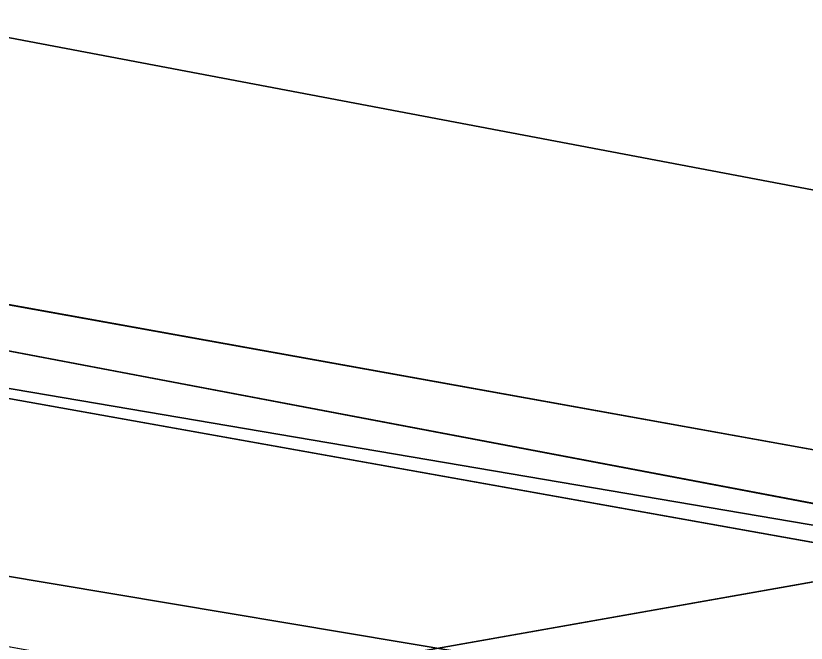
# Model space of a CAD drawing. Header units: metres. Extents: x 503497 to 504361, y 6966567 to 6966857.
# Drawn here: x 504124.952 to 504125.481, y 6966707.852 to 6966708.272 of the extents above; entities that cross this region are included whole.
import ezdxf

# ---------------------------------------------------------------- set-up
doc = ezdxf.new("R2010")
doc.units = ezdxf.units.M

msp = doc.modelspace()

# ---------------------------------------------------------------- linework, layer by layer
at = {"layer": 'SHADOW_APPROVED_20260114T072400'}
for points in [[(504169.7774, 6966699.9974), (504169.5259, 6966699.8139), (504097.5175, 6966713.4526), (504097.769, 6966713.6361), (504169.7774, 6966699.9974)], [(504169.5259, 6966699.8139), (504168.8949, 6966699.7238), (504096.8865, 6966713.3625), (504097.5175, 6966713.4526), (504169.5259, 6966699.8139)], [(504168.8949, 6966699.7238), (504168.6104, 6966697.9001), (504096.602, 6966711.5388), (504096.8865, 6966713.3625), (504168.8949, 6966699.7238)]]:
    msp.add_lwpolyline(points, close=True, dxfattribs=at)
at = {"layer": 'SHADOW_APPROVED_20260122T071500'}
for points in [[(504170.0047, 6966700.3561), (504169.7774, 6966699.9974), (504087.2109, 6966714.7655), (504087.4382, 6966715.1242), (504170.0047, 6966700.3561)], [(504169.7774, 6966699.9974), (504169.5259, 6966699.8139), (504086.9594, 6966714.582), (504087.2109, 6966714.7655), (504169.7774, 6966699.9974)]]:
    msp.add_lwpolyline(points, close=True, dxfattribs=at)
at = {"layer": 'SHADOW_APPROVED_20260126T071100'}
for points in [[(504170.7929, 6966705.4089), (504170.0047, 6966700.3561), (504081.5796, 6966715.4019), (504082.3678, 6966720.4547), (504170.7929, 6966705.4089)], [(504170.0047, 6966700.3561), (504169.7774, 6966699.9974), (504081.3523, 6966715.0432), (504081.5796, 6966715.4019), (504170.0047, 6966700.3561)]]:
    msp.add_lwpolyline(points, close=True, dxfattribs=at)
at = {"layer": 'SHADOW_APPROVED_20260314T074000'}
for points in [[(504137.1539, 6966693.1239), (504139.8525, 6966710.4238), (504044.338, 6966693.6006), (504041.6394, 6966676.3007), (504137.1539, 6966693.1239)], [(504139.8525, 6966710.4238), (504143.9181, 6966709.7896), (504048.4036, 6966692.9664), (504044.338, 6966693.6006), (504139.8525, 6966710.4238)], [(504139.8525, 6966710.4238), (504139.8525, 6966710.4238), (504044.338, 6966693.6006), (504044.338, 6966693.6006), (504139.8525, 6966710.4238)]]:
    msp.add_lwpolyline(points, close=True, dxfattribs=at)
at = {"layer": 'SHADOW_APPROVED_20261113T063500'}
for points in [[(504170.7929, 6966705.4089), (504170.0047, 6966700.3561), (504072.1946, 6966716.7258), (504072.9828, 6966721.7786), (504170.7929, 6966705.4089)], [(504170.0047, 6966700.3561), (504169.7774, 6966699.9974), (504071.9673, 6966716.3671), (504072.1946, 6966716.7258), (504170.0047, 6966700.3561)]]:
    msp.add_lwpolyline(points, close=True, dxfattribs=at)
at = {"layer": 'SHADOW_APPROVED_20261122T065200'}
for points in [[(504170.0047, 6966700.3561), (504169.7774, 6966699.9974), (504089.6133, 6966714.4482), (504089.8406, 6966714.8069), (504170.0047, 6966700.3561)], [(504169.7774, 6966699.9974), (504169.5259, 6966699.8139), (504089.3618, 6966714.2647), (504089.6133, 6966714.4482), (504169.7774, 6966699.9974)]]:
    msp.add_lwpolyline(points, close=True, dxfattribs=at)
at = {"layer": 'SHADOW_COMPARATOR_RL48_20260114T072400'}
for points in [[(504169.7774, 6966699.9974), (504169.5259, 6966699.8139), (504124.6253, 6966708.3183), (504124.8768, 6966708.5018), (504169.7774, 6966699.9974)], [(504169.5259, 6966699.8139), (504168.8949, 6966699.7238), (504123.9943, 6966708.2282), (504124.6253, 6966708.3183), (504169.5259, 6966699.8139)], [(504168.8949, 6966699.7238), (504168.6104, 6966697.9001), (504123.7098, 6966706.4045), (504123.9943, 6966708.2282), (504168.8949, 6966699.7238)]]:
    msp.add_lwpolyline(points, close=True, dxfattribs=at)
at = {"layer": 'SHADOW_COMPARATOR_RL48_20260122T071500'}
for points in [[(504170.0047, 6966700.3561), (504169.7774, 6966699.9974), (504118.2933, 6966709.206), (504118.5206, 6966709.5647), (504170.0047, 6966700.3561)], [(504169.7774, 6966699.9974), (504169.5259, 6966699.8139), (504118.0418, 6966709.0225), (504118.2933, 6966709.206), (504169.7774, 6966699.9974)]]:
    msp.add_lwpolyline(points, close=True, dxfattribs=at)
at = {"layer": 'SHADOW_COMPARATOR_RL48_20260126T071100'}
for points in [[(504170.7929, 6966705.4089), (504170.0047, 6966700.3561), (504114.8675, 6966709.7379), (504115.6557, 6966714.7907), (504170.7929, 6966705.4089)], [(504170.0047, 6966700.3561), (504169.7774, 6966699.9974), (504114.6402, 6966709.3792), (504114.8675, 6966709.7379), (504170.0047, 6966700.3561)]]:
    msp.add_lwpolyline(points, close=True, dxfattribs=at)
at = {"layer": 'SHADOW_COMPARATOR_RL48_20261113T063500'}
for points in [[(504170.7929, 6966705.4089), (504170.0047, 6966700.3561), (504109.0155, 6966710.5634), (504109.8037, 6966715.6162), (504170.7929, 6966705.4089)], [(504170.0047, 6966700.3561), (504169.7774, 6966699.9974), (504108.7882, 6966710.2047), (504109.0155, 6966710.5634), (504170.0047, 6966700.3561)]]:
    msp.add_lwpolyline(points, close=True, dxfattribs=at)
at = {"layer": 'SHADOW_COMPARATOR_RL48_20261122T065200'}
for points in [[(504170.0047, 6966700.3561), (504169.7774, 6966699.9974), (504119.7913, 6966709.0081), (504120.0186, 6966709.3668), (504170.0047, 6966700.3561)], [(504169.7774, 6966699.9974), (504169.5259, 6966699.8139), (504119.5398, 6966708.8246), (504119.7913, 6966709.0081), (504169.7774, 6966699.9974)]]:
    msp.add_lwpolyline(points, close=True, dxfattribs=at)

doc.saveas('drawing.dxf')
